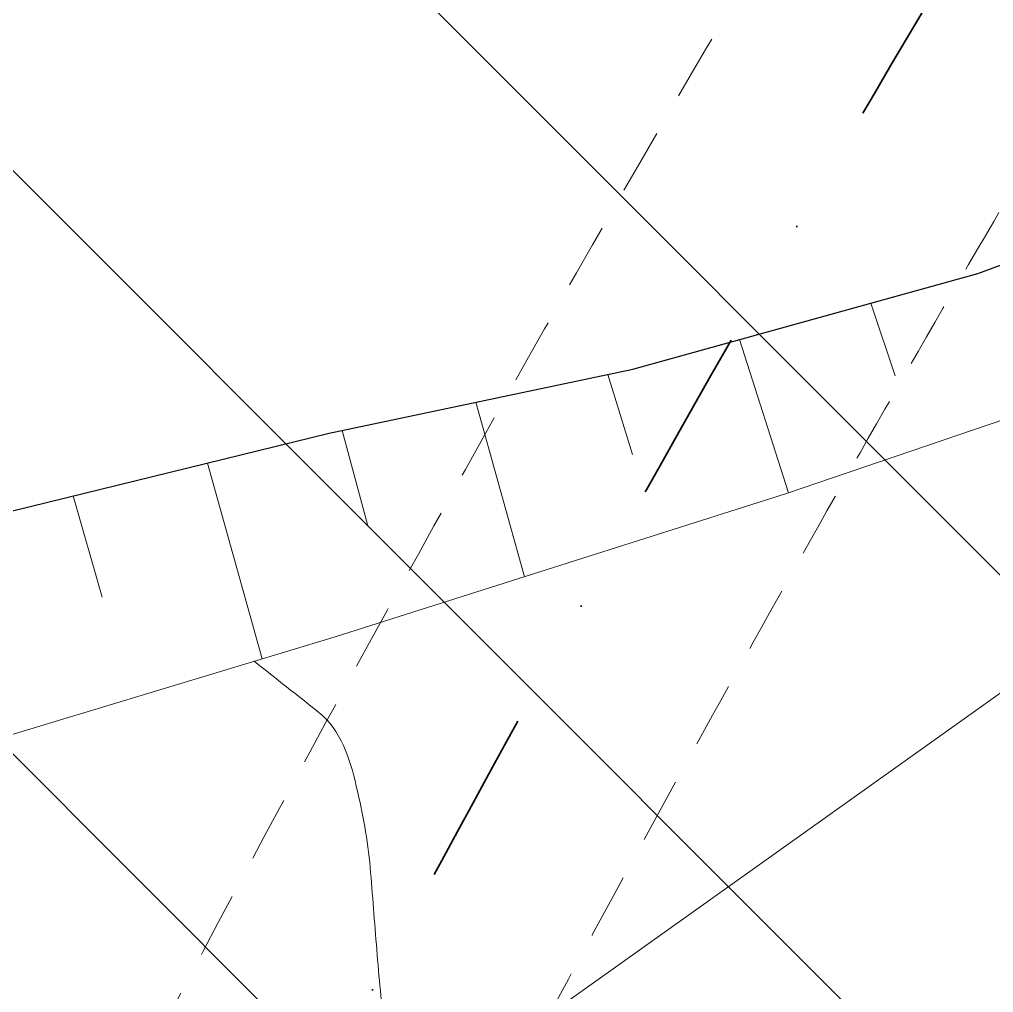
# Model space of a CAD drawing. Header units: centimetres. Extents: x -38353 to 28366, y -42745 to 17597.
# Drawn here: x -1742 to 29, y 1322 to 3090 of the extents above; entities that cross this region are included whole.
import ezdxf

# ---------------------------------------------------------------- set-up
doc = ezdxf.new("R2010")
doc.units = ezdxf.units.CM
doc.header["$LTSCALE"] = 500
doc.linetypes.add('Dash dot', pattern=[1.5875, 0.635, -0.47625, 0, -0.47625])
doc.linetypes.add('Overhead', pattern=[0.396875, 0.238125, -0.15875])
for name, color, linetype, lineweight in [('2013_halihazir_BÖLGEPARKI_HİLAL_dwg-1', 9, 'Continuous', 9), ('A-DETL-2', 90, 'Dash dot', 35), ('A-DETL-GENF-2', 250, 'Continuous', 9), ('A-FLOR-OVHD', 1, 'Overhead', 9), ('Egri_1m-1', 9, 'Continuous', 9), ('Sev_Sevalti-1', 9, 'Continuous', 9), ('Sev_Sevustu-1', 254, 'Continuous', 25), ('Sev_Tarama-1', 9, 'Continuous', 9), ('Sinir_Mulkiyet-1', 9, 'Continuous', 9)]:
    doc.layers.add(name, color=color, linetype=linetype, lineweight=lineweight)

# ---------------------------------------------------------------- blocks, each defined once
blk = doc.blocks.new('2013_halihazir_BÖLGEPARKI_HİLAL_dwg-2116511-VAZİYET PLANI')
at = {"layer": 'Egri_1m-1'}
for points in [[(-945.4, 1793.3), (-906.2, 1762.3), (-867, 1731.3), (-827.7, 1700.3)], [(-827.7, 1700.3), (-788.5, 1669.3), (-771.1, 1615.7), (-759.8, 1566.6)], [(-759.8, 1566.6), (-748.4, 1517.4), (-738.8, 1468.5), (-734.6, 1418.7)]]:
    blk.add_open_spline(points, degree=3, dxfattribs=at)
blk.add_open_spline([(-734.6, 1418.7), (-730.4, 1368.8), (-726.8, 1319), (-722.6, 1269.2), (-718.5, 1219.3), (-713.8, 1169.5), (-708.8, 1119.8)], degree=3, knots=[0.415531, 0.415531, 0.415531, 0.415531, 0.5540414, 0.5540414, 0.5540414, 0.6925517, 0.6925517, 0.6925517, 0.6925517], dxfattribs=at)
at = {"layer": 'Sev_Sevalti-1', "flags": 128}
blk.add_lwpolyline([(2330.7, 2913.4), (1759.4, 2714.4), (761.7, 2349.8), (22.8, 2098.4), (-798.1, 1837.8), (-1516.5, 1620.9), (-2278.6, 1418.2), (-2797.5, 1210.6)], dxfattribs=at)
at = {"layer": 'Sev_Sevustu-1', "flags": 128}
blk.add_lwpolyline([(-3325, 1397.1), (-2917.6, 1559.6), (-2282.5, 1808.7), (-1578.5, 2019.5), (-809.1, 2207.7), (-257.1, 2324.3), (370.5, 2498.4), (899, 2693.5), (1420, 2816.1), (1798.6, 2944.1), (2034.9, 2954.2), (2330.7, 2913.4)], dxfattribs=at)
at = {"layer": 'Sev_Tarama-1'}
for p, q in [((176, 2444.4), (219.9, 2312.4)), ((-63, 2378.1), (26.1, 2099.6)), ((-302.2, 2314.8), (-257.8, 2169.1)), ((-542.2, 2264.1), (-453.9, 1947.1)), ((-785.8, 2212.6), (-739.4, 2041.9)), ((-1030.7, 2153.5), (-930.9, 1797.6)), ((-1274.9, 2093.8), (-1222.3, 1909.7))]:
    blk.add_line(p, q, dxfattribs=at)
at = {"layer": 'Sinir_Mulkiyet-1'}
for p, q in [((3113.7, 3658), (-1146.4, 627.2)), ((-1146.4, 627.2), (3113.7, 3658))]:
    blk.add_line(p, q, dxfattribs=at)

msp = doc.modelspace()

# ---------------------------------------------------------------- hatches: boundary and pattern name
at = {"layer": 'A-DETL-GENF-2'}
h = msp.add_hatch(dxfattribs=at)
h.set_pattern_fill('FP_9', color=256, style=0, pattern_type=2)
h.set_pattern_definition([(135, (0, 0), (-530.33, -530.33), [])])
h.paths.add_polyline_path([(-16809.2, -33720.1), (6957.1, -33720.1), (9800.7, -23462.5), (9813.1, -23415.5), (9824.3, -23368.2), (9834.3, -23320.6), (9843, -23272.7), (9850.6, -23224.7), (9857.1, -23174.2), (9861.9, -23128), (9865.7, -23079.6), (9868.3, -23031), (9869.6, -22982.4), (9869.7, -22933.7), (9868.5, -22885.1), (9866.1, -22836.5), (9862.4, -22788), (9857.5, -22739.6), (9851.4, -22691.4), (9844.1, -22643.3), (9835.5, -22595.4), (9825.6, -22547.8), (9814.6, -22500.4), (9802.4, -22453.3), (9788.9, -22406.6), (9774.3, -22360.2), (9758.5, -22314.2), (9741.5, -22268.6), (9719.9, -22215.4), (9704, -22178.8), (9683.6, -22134.7), (9662, -22091.1), (9639.4, -22048), (9615.6, -22005.6), (9590.8, -21963.8), (9564.9, -21922.6), (9537.9, -21882.1), (9509.9, -21842.3), (9480.9, -21803.3), (9451, -21765), (9420, -21727.4), (9388.1, -21690.7), (9355.3, -21654.8), (9321.6, -21619.8), (9286.9, -21585.6), (9251.4, -21552.3), (9215.1, -21520), (9178, -21488.6), (9140, -21458.1), (9101.3, -21428.7), (9061.9, -21400.2), (9021.7, -21372.8), (8980.9, -21346.3), (8939.4, -21321), (8897.2, -21296.7), (8854.5, -21273.5), (8811.2, -21251.4), (8767.3, -21230.4), (8722.9, -21210.6), (8678, -21191.9), (8632.6, -21174.3), (8586.8, -21157.9), (8540.6, -21142.7), (8494, -21128.7), (1125.5, -19013.6), (-6284.2, -18174.3), (-9734, -27936.9), (-12091.2, -27103.9), (-8278.3, -16314.2), (-12804.4, -15015), (-12841.4, -15005), (-12878.8, -14996.2), (-12916.4, -14988.6), (-12954.2, -14982.2), (-12992.2, -14977), (-13030.4, -14973), (-13068.6, -14970.3), (-13107, -14968.7), (-13145.3, -14968.5), (-13183.7, -14969.4), (-13222, -14971.5), (-13260.2, -14974.9), (-13316.2, -14982.3), (-13336.2, -14985.3), (-13373.9, -14992.3), (-13411.4, -15000.6), (-13448.6, -15010), (-13499.2, -15025), (-13522, -15032.4), (-13558.1, -15045.3), (-13593.8, -15059.4), (-13629, -15074.6), (-13663.7, -15090.9), (-13697.9, -15108.4), (-13731.5, -15126.9), (-13764.5, -15146.5), (-13796.8, -15167.1), (-13828.5, -15188.8), (-13859.5, -15211.4), (-13889.7, -15235.1), (-13919.2, -15259.7), (-13947.8, -15285.2), (-13975.6, -15311.6), (-14007.9, -15344.6), (-14028.7, -15367), (-14053.8, -15396), (-14078, -15425.8), (-14101.3, -15456.3), (-14123.6, -15487.5), (-14144.8, -15519.4), (-14165.1, -15552), (-14184.2, -15585.3), (-14202.4, -15619.1), (-14219.4, -15653.5), (-14235.3, -15688.4), (-14250.1, -15723.8), (-14263.7, -15759.7), (-14276.2, -15795.9), (-14287.5, -15832.6), (-14297.7, -15869.6), (-18887.1, -33720.1), (-17637.4, -33720.1)], flags=0)
h.paths.add_polyline_path([(10359.5, -16982.5), (10403, -16980.4), (10446.4, -16977), (10489.8, -16972.4), (10532.9, -16966.6), (10575.9, -16959.4), (10618.7, -16951.1), (10661.2, -16941.5), (10693.8, -16933.1), (10693.8, 7185.4), (-9926.1, 7185.4), (-12457.6, -8798), (-12464.4, -8844.6), (-12469.9, -8891.4), (-12475.2, -8953.1), (-12477.3, -8985.4), (-12479.1, -9033), (-12479.7, -9079.6), (-12479, -9126.8), (-12477.1, -9173.9), (-12474, -9220.9), (-12469, -9272.7), (-12464, -9314.6), (-12457.1, -9361.3), (-12449, -9407.7), (-12439.8, -9453.9), (-12429.3, -9499.9), (-12417.5, -9545.5), (-12404.2, -9592.3), (-12390.5, -9635.8), (-12370.9, -9692), (-12358.8, -9724.6), (-12341.2, -9768.3), (-12322.5, -9811.6), (-12302.6, -9854.3), (-12281.6, -9896.5), (-12259.5, -9938.1), (-12236.3, -9979.2), (-12212, -10019.6), (-12178.4, -10071.6), (-12160.3, -10098.4), (-12133, -10136.8), (-12104.6, -10174.4), (-12075.2, -10211.3), (-12044.9, -10247.4), (-12013.6, -10282.7), (-11981.5, -10317.1), (-11948.4, -10350.7), (-11914.4, -10383.4), (-11879.6, -10415.2), (-11844, -10446.1), (-11807.6, -10476), (-11770.4, -10504.9), (-11732.5, -10532.9), (-11693.8, -10559.8), (-11654.4, -10585.8), (-11614.4, -10610.7), (-11573.7, -10634.5), (-11532.4, -10657.2), (-11490.5, -10678.8), (-11448.1, -10699.4), (-11405.2, -10718.8), (-11361.7, -10737.1), (-11317.8, -10754.2), (-11273.4, -10770.1), (-11228.7, -10784.9), (-11183.6, -10798.5), (-6776.3, -12063.6), (-5709, -9043.4), (-3351.9, -9876.4), (-4369, -12754.7), (4644, -15341.8)], flags=0)
h.paths.add_polyline_path([(2616.9, -4414.8), (-6246, -1282.8), (-5079.8, 2017.2), (3783.1, -1114.8), (2889.6, -3643.1)], flags=0)

# ---------------------------------------------------------------- linework, layer by layer
at = {"layer": 'A-DETL-2'}
msp.add_arc((37967.4, -19488.8), 44266.9, 143.01188, 152.83334, dxfattribs=at)
at = {"layer": 'A-FLOR-OVHD'}
for centre, radius, start, end in [((37967.4, -19488.8), 44571.9, 143.23998, 152.88635), ((37967.4, -19488.8), 43961.9, 142.64404, 152.7795), ((34908.8, -17879.2), 39464.9, 140.57056, 152.62046)]:
    msp.add_arc(centre, radius, start, end, dxfattribs=at)

# ---------------------------------------------------------------- block references
at = {"layer": '2013_halihazir_BÖLGEPARKI_HİLAL_dwg-1'}
msp.add_blockref('2013_halihazir_BÖLGEPARKI_HİLAL_dwg-2116511-VAZİYET PLANI', (-369.7, 130.6), dxfattribs=at)

doc.saveas('drawing.dxf')
